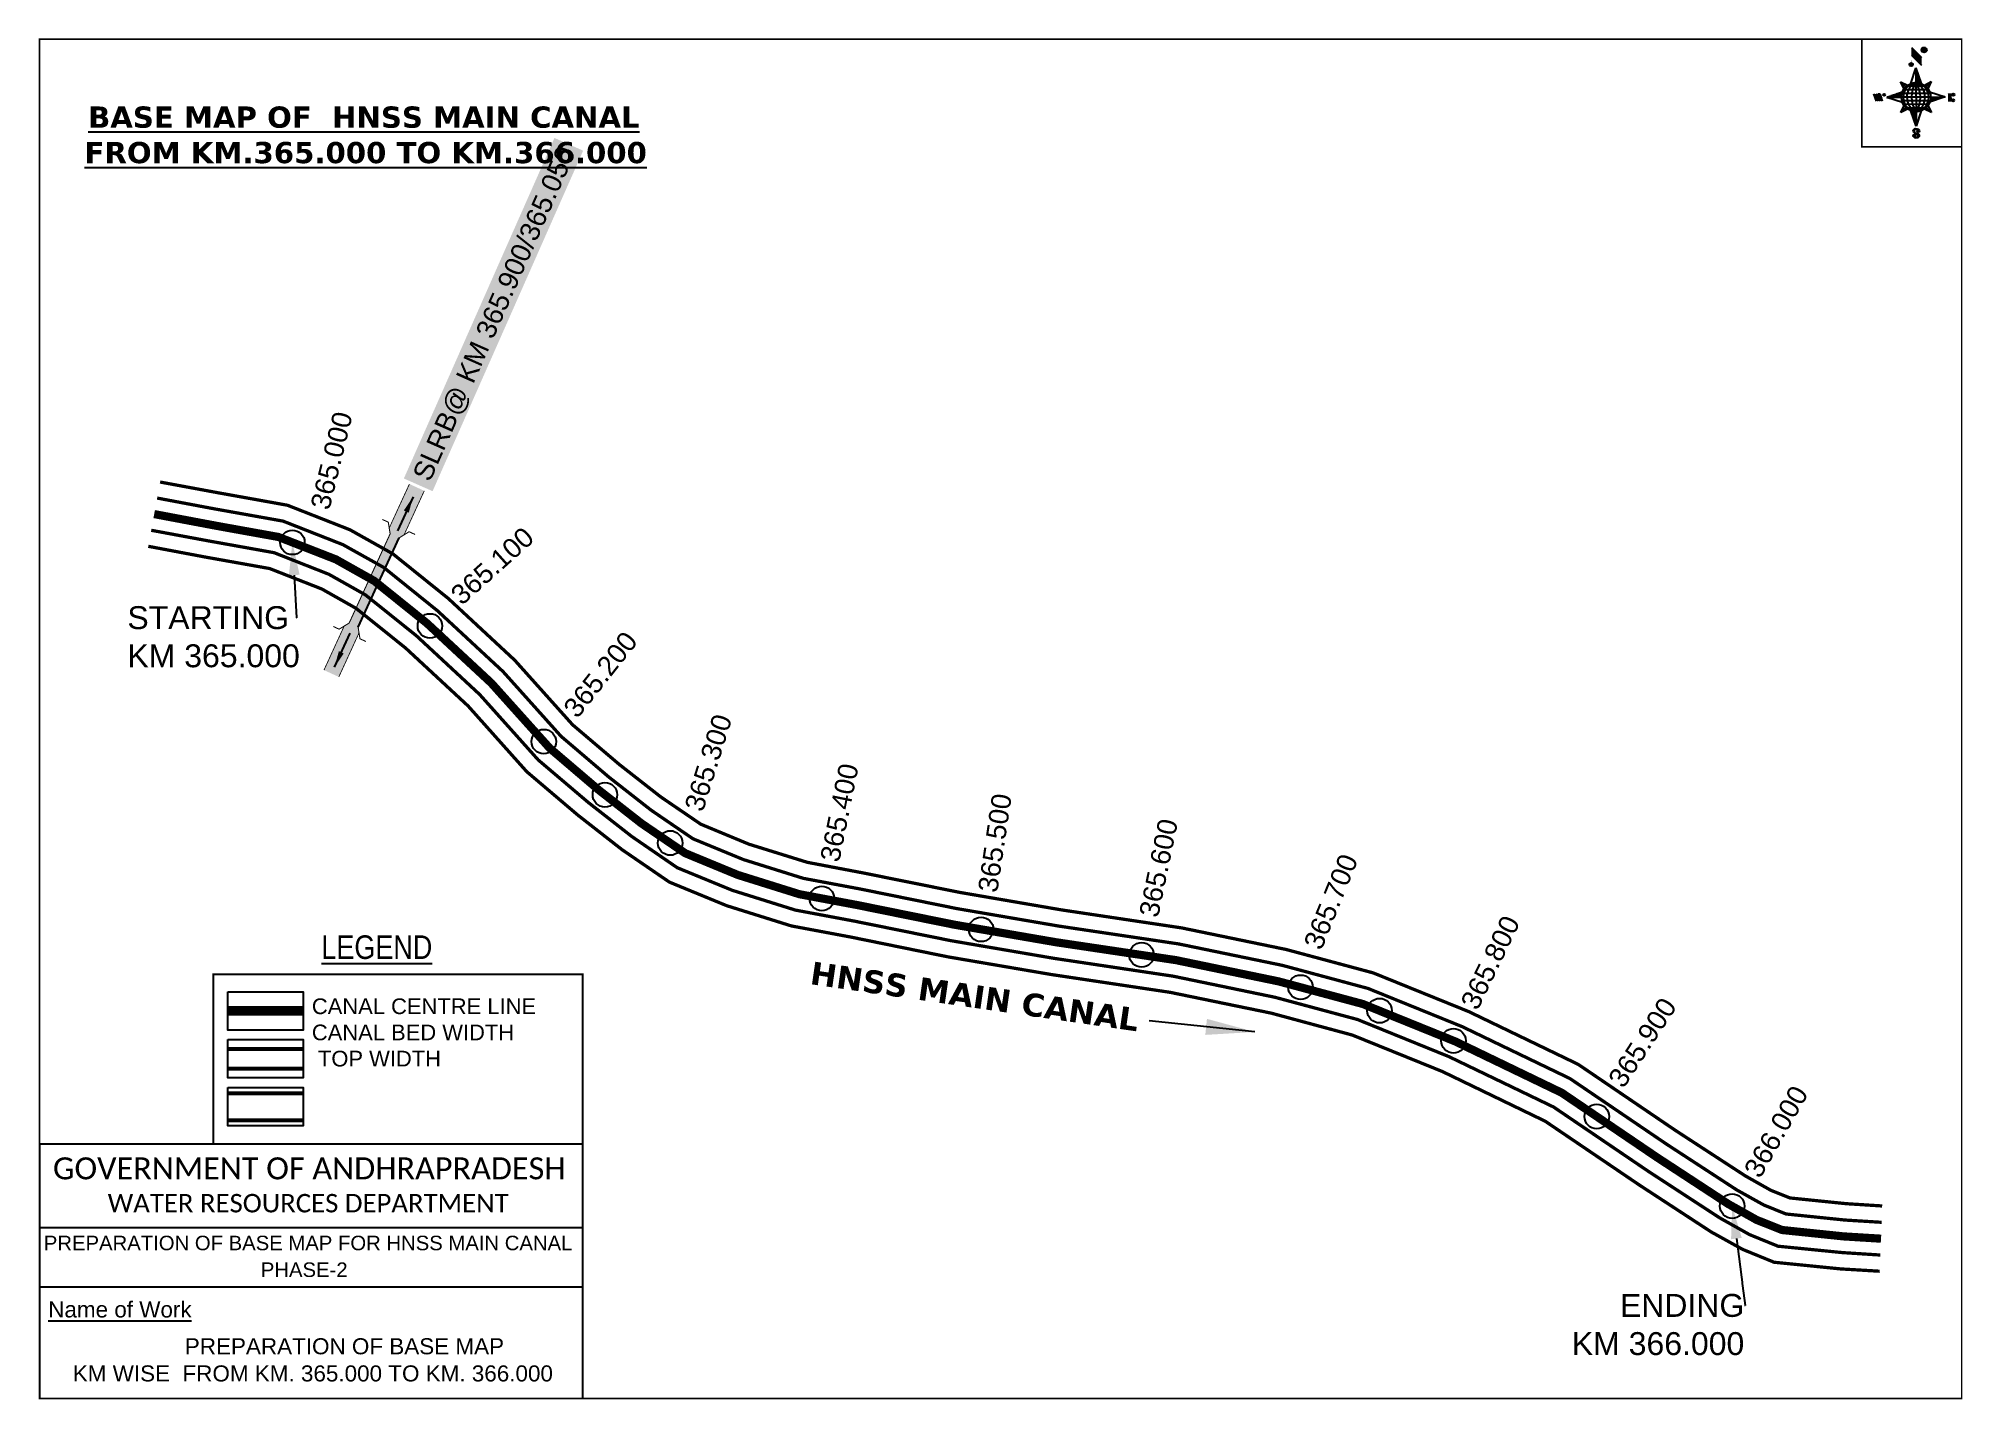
# Model space of a CAD drawing. Header units: inches. Extents: x 812381 to 813557, y 1579353 to 1580185.
import ezdxf
from ezdxf import colors
from ezdxf.entities.mleader import LeaderData, LeaderLine
from ezdxf.enums import TextEntityAlignment as Align
from ezdxf.math import Vec2, Vec3

# ---------------------------------------------------------------- set-up
doc = ezdxf.new("R2010")
doc.units = ezdxf.units.IN
doc.header["$LTSCALE"] = 15
doc.header["$MEASUREMENT"] = 0
doc.header["$PDMODE"] = 32
doc.header["$PDSIZE"] = 15
doc.linetypes.add('ACAD_ISO02W100', pattern=[15, 12, -3])
doc.linetypes.add('HIDDEN2', pattern=[0.1875, 0.125, -0.0625])
for name, color, linetype in [('AQUADUCT', 1, 'Continuous'), ('bord', 1, 'Continuous'), ('CANAL1', 7, 'Continuous'), ('CSMark', 72, 'Continuous'), ('DCBMS', 232, 'Continuous'), ('PAGE', 7, 'Continuous'), ('STRUCTURE', 5, 'Continuous'), ('TEXT', 6, 'Continuous')]:
    doc.layers.add(name, color=color, linetype=linetype)
doc.styles.add('ARIALN', font='ARIALN.TTF')
doc.styles.get("Standard").update_dxf_attribs({"font": 'arial.ttf'})
doc.dimstyles.get("Standard").update_dxf_attribs({"dimtxt": 20, "dimasz": 0.18, "dimexe": 0.18, "dimexo": 0.0625, "dimgap": 0.09, "dimtad": 0, "dimtih": 1, "dimtoh": 1, "dimdec": 4, "dimzin": 0, "dimdsep": 46, "dimtxsty": 'Standard', "dimcen": 0.09, "dimadec": 0, "dimazin": 0, "dimtfac": 1, "dimtdec": 4, "dimtofl": 0, "dimtmove": 0, "dimatfit": 3, "dimfxl": 0, "dimtolj": 1, "dimtzin": 0, "dimarcsym": 0})
pattern_1 = [(267.297113149, (-8720374.938, 50637915.138), (10.5367255337, -0.497431438), [])]
pattern_2 = [(357.297113149, (-8720374.938, 50637915.138), (0.497431438, 10.5367255337), [])]

# ---------------------------------------------------------------- blocks, each defined once
blk = doc.blocks.new('*X26')
at = {"color": 0, "linetype": 'Continuous'}
for p, q in [((6321.6, 240.5), (6322.3, 241.2)), ((6321.6, 240.3), (6322.3, 241)), ((6321.6, 240.1), (6322.3, 240.8)), ((6321.6, 239.9), (6322.4, 240.7)), ((6321.6, 239.8), (6322.4, 240.6)), ((6321.6, 239.6), (6322.5, 240.5)), ((6321.6, 239.4), (6322.5, 240.3)), ((6321.6, 239.2), (6322.6, 240.2)), ((6321.7, 239.1), (6322.6, 240.1)), ((6321.8, 240.8), (6322.4, 241.4)), ((6321.8, 239), (6322.7, 240)), ((6321.8, 239), (6322.8, 239.9)), ((6321.9, 238.9), (6322.9, 239.8)), ((6322, 238.8), (6323, 239.7)), ((6322.1, 241.3), (6322.4, 241.6)), ((6322.1, 238.7), (6323.1, 239.6)), ((6322.2, 238.6), (6323.1, 239.6)), ((6322.3, 238.5), (6323.2, 239.5)), ((6322.4, 238.5), (6323.3, 239.4)), ((6322.5, 238.4), (6323.4, 239.3)), ((6322.7, 238.4), (6323.6, 239.3)), ((6322.8, 238.3), (6323.7, 239.2)), ((6322.9, 238.3), (6323.8, 239.1)), ((6323.1, 238.2), (6323.9, 239.1)), ((6323.2, 238.2), (6324, 239)), ((6323.3, 238.2), (6324.2, 239)), ((6323.5, 238.1), (6324.3, 238.9)), ((6323.7, 238.1), (6324.4, 238.9)), ((6323.8, 238.1), (6324.6, 238.8)), ((6324.1, 238.2), (6324.7, 238.8)), ((6324.3, 238.3), (6324.9, 238.8)), ((6324.6, 238.3), (6325.1, 238.8)), ((6324.8, 238.4), (6325.2, 238.8)), ((6325.1, 238.5), (6325.4, 238.8)), ((6325.4, 238.6), (6325.6, 238.8))]:
    blk.add_line(p, q, dxfattribs=at)
blk = doc.blocks.new('*X25')
at = {"color": 0, "linetype": 'Continuous'}
for p, q in [((6324.4, 240.3), (6324.5, 240.4)), ((6324.6, 240.3), (6324.8, 240.5)), ((6324.7, 240.2), (6325, 240.5)), ((6324.8, 240.2), (6325.2, 240.6)), ((6325, 240.1), (6325.5, 240.6)), ((6325.1, 240.1), (6325.6, 240.6)), ((6325.2, 240), (6325.8, 240.6)), ((6325.3, 240), (6326, 240.6)), ((6325.4, 239.9), (6326.1, 240.6)), ((6325.5, 239.8), (6326.2, 240.5)), ((6325.6, 239.8), (6326.3, 240.5)), ((6325.7, 239.7), (6326.5, 240.4)), ((6325.9, 239.6), (6326.6, 240.3)), ((6326, 239.5), (6326.7, 240.3)), ((6326, 239.4), (6326.8, 240.2)), ((6326.1, 239.3), (6327, 240.2)), ((6326.2, 239.3), (6327.1, 240.1)), ((6326.3, 239.2), (6327.1, 240)), ((6326.4, 239.1), (6327.2, 239.9)), ((6326.5, 239), (6327.3, 239.8)), ((6326.5, 238.9), (6327.4, 239.7)), ((6326.6, 238.8), (6327.5, 239.6)), ((6326.7, 238.7), (6327.5, 239.5)), ((6326.8, 238.6), (6327.6, 239.4)), ((6326.8, 238.5), (6327.7, 239.3)), ((6326.8, 236.5), (6327.4, 237)), ((6326.9, 238.3), (6327.8, 239.2)), ((6326.9, 238.2), (6327.9, 239.1)), ((6326.9, 236.8), (6327.6, 237.4)), ((6327, 238.1), (6327.8, 239)), ((6327, 237.9), (6327.8, 238.8)), ((6327, 237.8), (6327.8, 238.6)), ((6327, 237.6), (6327.8, 238.4)), ((6327, 237.4), (6327.8, 238.2)), ((6327, 237.3), (6327.8, 238)), ((6327, 237.1), (6327.8, 237.9))]:
    blk.add_line(p, q, dxfattribs=at)
blk = doc.blocks.new('H')
at = {"layer": 'bord', "extrusion": (0.000427885, 0.004792, 0.999988)}
h = blk.add_hatch(dxfattribs=at)
h.set_pattern_fill('LINE', color=8, scale=84.387686, angle=-2.7029, style=0)
h.set_pattern_definition(pattern_2)
h.paths.add_polyline_path([(-492, 786, -0.090992), (-448, 775), (-486, 912)])
h = blk.add_hatch(dxfattribs=at)
h.set_pattern_fill('LINE', color=8, scale=84.387686, angle=-92.7029, style=0)
h.set_pattern_definition(pattern_1)
h.paths.add_polyline_path([(-625, 665, -0.090992), (-615, 710), (-751, 671)])
h = blk.add_hatch(dxfattribs=at)
h.set_pattern_fill('LINE', color=8, scale=84.387686, angle=-2.7029, style=0)
h.set_pattern_definition(pattern_2)
h.paths.add_polyline_path([(-504, 533, -0.090992), (-549, 543), (-510, 406)])
h = blk.add_hatch(dxfattribs=at)
h.set_pattern_fill('LINE', color=8, scale=84.387686, angle=-92.7029, style=0)
h.set_pattern_definition(pattern_1)
h.paths.add_polyline_path([(-246, 647), (-372, 653, -0.090992), (-382, 609)])
for p, q in [((-519, 1020, -1217), (-435, 927, -1216)), ((-516, 1087, -1217), (-432, 994, -1217)), ((-538, 774, -1216), (-487, 906, -1216)), ((-487, 906, -1216), (-493, 780, -1216)), ((-487, 906, -1216), (-448, 769, -1216)), ((-865, 701, -1215), (-847, 638, -1215)), ((-847, 700, -1215), (-829, 637, -1215)), ((-829, 699, -1215), (-811, 636, -1215)), ((-829, 699, -1215), (-811, 698, -1215)), ((-811, 698, -1215), (-794, 635, -1215)), ((-752, 665, -1215), (-615, 704, -1215)), ((-627, 794, -1216), (-567, 760, -1216)), ((-627, 794, -1216), (-584, 747, -1215)), ((-599, 731, -1215), (-627, 794, -1216)), ((-421, 753, -1216), (-359, 781, -1216)), ((-359, 781, -1216), (-405, 739, -1216)), ((-359, 781, -1216), (-392, 721, -1215)), ((-379, 693, -1215), (-246, 641, -1215)), ((-213, 669, -1215), (-217, 601, -1215)), ((-752, 665, -1215), (-625, 659, -1215)), ((-619, 614, -1215), (-752, 665, -1215)), ((-639, 526, -1214), (-606, 585, -1215)), ((-639, 526, -1214), (-593, 568, -1215)), ((-577, 553, -1215), (-639, 526, -1214)), ((-511, 400, -1214), (-549, 537, -1214)), ((-460, 533, -1215), (-511, 400, -1214)), ((-505, 527, -1214), (-511, 400, -1214)), ((-371, 513, -1214), (-431, 546, -1215)), ((-371, 513, -1214), (-414, 560, -1215)), ((-399, 576, -1215), (-371, 513, -1214)), ((-246, 641, -1215), (-383, 603, -1215)), ((-373, 647, -1215), (-246, 641, -1215)), ((-197, 600, -1215), (-194, 668, -1215))]:
    blk.add_line(p, q, dxfattribs=at)
at = {"layer": 'bord', "color": 8, "linetype": 'ByBlock', "extrusion": (0.000427885, 0.004792, 0.999988)}
for p, q in [((-375, 679, -1215), (-620, 691, -1215)), ((-386, 711, -1215), (-605, 722, -1215)), ((-411, 744, -1216), (-578, 752, -1216)), ((-493, 780, -1216), (-505, 527, -1214)), ((-373, 647, -1215), (-625, 659, -1215)), ((-378, 616, -1215), (-623, 628, -1215)), ((-392, 585, -1215), (-611, 595, -1215)), ((-420, 555, -1215), (-587, 562, -1215))]:
    blk.add_line(p, q, dxfattribs=at)
at = {"layer": 'bord', "extrusion": (0.000427885, 0.004792, 0.999988), "elevation": -1212}
for points, const_width in [([(-522, 960), (-516, 1093)], 1.61), ([(-434, 933), (-428, 1066)], 1.61), ([(-870, 707), (-846, 706)], 0.642), ([(-829, 643), (-821, 678)], 0.642), ([(-793, 641), (-782, 694)], 0.642), ([(-223, 676), (-174, 673)], 0.706), ([(-829, 643), (-855, 644)], 0.642), ([(-811, 642), (-784, 641)], 0.642), ([(-177, 605), (-226, 607)], 0.706), ([(-195, 645), (-185, 644)], 0.706)]:
    blk.add_lwpolyline(points, dxfattribs=dict(at, const_width=const_width))
for points, const_width in [([(-414, 1073, 1), (-398, 1058, 1)], 22.3), ([(-530, 950, 1), (-520, 939, 1)], 14.8), ([(-776, 697, 1), (-769, 690, 1)], 8.9), ([(-180, 618, 1), (-173, 611, 1)], 9.79), ([(-178, 667, 1), (-171, 660, 1)], 9.79), ([(-490, 362, 1), (-498, 369, 1)], 11.1), ([(-525, 322, 1), (-533, 329, 1)], 11.1)]:
    blk.add_lwpolyline(points, format="xyb", close=True, dxfattribs=dict(at, const_width=const_width))
for points in [[(-537, 317), (-531, 310), (-520, 307), (-505, 307), (-494, 310), (-486, 318), (-487, 326), (-491, 333), (-494, 336), (-503, 341), (-522, 347), (-530, 352), (-534, 355), (-537, 363), (-537, 373), (-530, 381), (-520, 384), (-504, 384), (-493, 380), (-487, 373)], [(-522, 348), (-526, 354), (-528, 361), (-528, 371), (-526, 375), (-521, 381), (-515, 384)], [(-505, 307), (-499, 312), (-497, 319), (-497, 327), (-501, 335), (-509, 343)]]:
    blk.add_lwpolyline(points, dxfattribs=at)
at = {"layer": 'bord', "extrusion": (0.000427885, 0.004792, 0.999988)}
for centre, radius in [((-406, 1065, -1212), 22.3), ((-525, 944, -1212), 14.8), ((-773, 694, -1212), 8.9), ((-498, 659, -1212), 127), ((-177, 615, -1212), 9.79), ((-174, 663, -1212), 9.79), ((-494, 365, -1212), 11.1), ((-529, 325, -1212), 11.1)]:
    blk.add_circle(centre, radius, dxfattribs=at)
at = {"layer": 'bord', "color": 8, "linetype": 'ByBlock', "extrusion": (0.000427885, 0.004792, 0.999988)}
for centre, radius, start, end in [((-482, 658, -1212), 128, 94.9254, 259.6691), ((-437, 656, -1212), 141, 113.2864, 241.308), ((-316, 651, -1212), 222, 142.5892, 212.0053), ((-560, 662, -1212), 141, 293.2864, 61.308), ((-681, 668, -1212), 222, 322.5892, 32.0053), ((-515, 660, -1212), 128, 274.9254, 79.6691)]:
    blk.add_arc(centre, radius, start, end, dxfattribs=at)
at = {"layer": 'bord', "extrusion": (0.000427885, 0.004792, 0.999988)}
for points in [[(-516, 1093, -1212), (-431, 1000, -1212), (-519, 1026, -1212), (-434, 933, -1212)], [(-864, 707, -1212), (-846, 706, -1212), (-846, 644, -1212), (-829, 643, -1212)], [(-829, 705, -1212), (-811, 704, -1212), (-811, 642, -1212), (-793, 641, -1212)], [(-193, 674, -1212), (-197, 606, -1212), (-213, 675, -1212), (-216, 607, -1212)]]:
    blk.add_solid(points, dxfattribs=at)
at = {"layer": 'bord', "extrusion": (0.000427885, 0.004792, 0.999988), "xscale": 7.977342409717546, "yscale": 7.977342408231451, "zscale": 7.977342408476333, "rotation": 138.0840426661453}
for name, p in [('*X25', (38301, -31929, -1212)), ('*X26', (38314, -31951, -1212))]:
    blk.add_blockref(name, p, dxfattribs=at)
blk = doc.blocks.new('SLB')
at = {"layer": 'STRUCTURE'}
h = blk.add_hatch(dxfattribs=at)
h.set_pattern_fill('DOTS', color=6, scale=20, angle=320.3722, style=0)
h.set_pattern_definition([(320.372247934, (-159.4327, -72.9564), (1.2786241598, 0.5641323054), [0, -1.25])])
h.paths.add_polyline_path([(769699.5, 1706871.1), (769699.5, 1706861.1), (769729.1, 1706861.1), (769732.1, 1706863.1), (769792.1, 1706863.1), (769795.1, 1706861.1), (769824.7, 1706861.1), (769824.7, 1706871.1), (769795.1, 1706871.1), (769792.1, 1706869.1), (769732.1, 1706869.1), (769729.1, 1706871.1)])
at = {"layer": 'STRUCTURE', "color": 6, "linetype": 'ACAD_ISO02W100', "ltscale": 0.5, "const_width": 0.5}
for points in [[(769699.5, 1706871.1), (769729.1, 1706871.1)], [(769795.1, 1706871.1), (769824.7, 1706871.1)], [(769699.5, 1706861.1), (769729.1, 1706861.1)], [(769795.1, 1706861.1), (769824.7, 1706861.1)]]:
    blk.add_lwpolyline(points, dxfattribs=at)
at = {"layer": 'STRUCTURE', "color": 6, "const_width": 0.628}
for points in [[(769726.1, 1706877.1), (769726.1, 1706873.1), (769732.1, 1706869.1), (769792.1, 1706869.1), (769798.1, 1706873.1), (769798.1, 1706877.1)], [(769726.1, 1706855.1), (769726.1, 1706859.1), (769732.1, 1706863.1), (769792.1, 1706863.1), (769798.1, 1706859.1), (769798.1, 1706855.1)]]:
    blk.add_lwpolyline(points, dxfattribs=at)
at = {"layer": 'STRUCTURE', "color": 6}
blk.add_lwpolyline([(769732.1, 1706863.1), (769792.1, 1706863.1)], dxfattribs=at)
blk.add_lwpolyline([(769732.1, 1706863.1), (769792.1, 1706863.1)], dxfattribs=at)
at = {"layer": 'STRUCTURE', "color": 0}
blk.add_circle((769762.1, 1706866.1), 1.24, dxfattribs=at)
for points in [[(769703.8, 1706866), (769726.7, 1706866)], [(769818.6, 1706865.8), (769795.7, 1706865.8)]]:
    blk.add_leader(points, dimstyle='Standard', override={"dimasz": 10, "dimgap": 0.09, "dimtad": 0}, dxfattribs=at)

msp = doc.modelspace()

# ---------------------------------------------------------------- linework, layer by layer
at = {"layer": 'CANAL1', "color": 200, "const_width": 2}
for points in [[(812454.9, 1579914.1), (812490, 1579907.6), (812532.8, 1579899.9), (812571, 1579884.9), (812597.2, 1579870.2), (812631, 1579843), (812671.7, 1579805.2), (812707.1, 1579765.7), (812735.7, 1579741.4), (812761, 1579721.6), (812785.5, 1579704.9), (812814.9, 1579692.7), (812850.6, 1579681.6), (812884.8, 1579675.1), (812943.9, 1579663.2), (813006.1, 1579652.5), (813079.5, 1579641.5), (813143.4, 1579628.3), (813196.6, 1579614), (813255.1, 1579590.3), (813321.9, 1579558.1), (813381.4, 1579517.7), (813424.1, 1579489.9), (813439.7, 1579481.1), (813451.4, 1579476.4), (813485.8, 1579472.9), (813507.8, 1579471.5)], [(812447.7, 1579874.8), (812482.7, 1579868.2), (812521.9, 1579861.2), (812553.8, 1579848.7), (812574.7, 1579836.9), (812604.9, 1579812.7), (812643.2, 1579777.2), (812679.1, 1579737), (812710.4, 1579710.4), (812737.4, 1579689.3), (812766.3, 1579669.5), (812801.3, 1579655.1), (812840.9, 1579642.7), (812877.2, 1579635.9), (812936.6, 1579623.8), (812999.8, 1579613), (813072.5, 1579602.1), (813134.2, 1579589.4), (813183.8, 1579576), (813238.9, 1579553.7), (813301.8, 1579523.3), (813359.2, 1579484.4), (813403.3, 1579455.6), (813422.4, 1579445), (813441.7, 1579437.1), (813482.6, 1579433), (813506.3, 1579431.6)]]:
    msp.add_lwpolyline(points, dxfattribs=at)
at = {"layer": 'CANAL1', "color": 5, "const_width": 2}
for points in [[(812453.1, 1579904.3), (812488.1, 1579897.7), (812530.1, 1579890.2), (812566.7, 1579875.8), (812591.6, 1579861.9), (812624.5, 1579835.4), (812664.6, 1579798.2), (812700.1, 1579758.6), (812729.3, 1579733.7), (812755.1, 1579713.5), (812780.7, 1579696), (812811.5, 1579683.3), (812848.2, 1579671.8), (812882.9, 1579665.3), (812942.1, 1579653.3), (813004.5, 1579642.6), (813077.7, 1579631.7), (813141.1, 1579618.6), (813193.4, 1579604.5), (813251.1, 1579581.1), (813316.9, 1579549.4), (813375.8, 1579509.4), (813418.9, 1579481.3), (813435.4, 1579472.1), (813449, 1579466.6), (813485, 1579462.9), (813507.5, 1579461.5)], [(812449.5, 1579884.6), (812484.5, 1579878.1), (812524.6, 1579870.9), (812558.1, 1579857.7), (812580.3, 1579845.2), (812611.4, 1579820.3), (812650.3, 1579784.2), (812686.1, 1579744.2), (812716.7, 1579718.2), (812743.3, 1579697.4), (812771.1, 1579678.3), (812804.7, 1579664.5), (812843.3, 1579652.4), (812879.1, 1579645.7), (812938.4, 1579633.7), (813001.4, 1579622.9), (813074.2, 1579612), (813136.5, 1579599.1), (813187, 1579585.5), (813242.9, 1579562.8), (813306.9, 1579532), (813364.8, 1579492.7), (813408.5, 1579464.2), (813426.7, 1579454), (813444.1, 1579446.9), (813483.4, 1579443), (813506.7, 1579441.5)]]:
    msp.add_lwpolyline(points, dxfattribs=at)
at = {"layer": 'CANAL1', "color": 1, "linetype": 'HIDDEN2', "ltscale": 8, "const_width": 5}
msp.add_lwpolyline([(812451.3, 1579894.5), (812486.3, 1579887.9), (812491.7, 1579886.9), (812527.3, 1579880.5), (812562.4, 1579866.8), (812585.9, 1579853.6), (812618, 1579827.8), (812657.4, 1579791.2), (812693.1, 1579751.4), (812723, 1579725.9), (812749.2, 1579705.4), (812775.9, 1579687.2), (812808.1, 1579673.9), (812845.8, 1579662.1), (812881, 1579655.5), (812940.3, 1579643.5), (813002.9, 1579632.7), (813076, 1579621.8), (813138.8, 1579608.8), (813190.2, 1579595), (813247, 1579572), (813311.9, 1579540.7), (813370.3, 1579501.1), (813413.7, 1579472.7), (813431, 1579463), (813446.6, 1579456.8), (813484.2, 1579452.9), (813507.1, 1579451.5)], dxfattribs=at)
at = {"layer": 'CANAL1', "color": 1, "linetype": 'HIDDEN2', "ltscale": 100, "const_width": 6, "elevation": -0.4}
msp.add_lwpolyline([(812542.3, 1579590.8), (812496.3, 1579590.8)], dxfattribs=at)
at = {"layer": 'CANAL1', "color": 5, "const_width": 2.4, "elevation": -0.4}
for points in [[(812542.3, 1579567.5), (812496.3, 1579567.5)], [(812542.3, 1579555.5), (812496.3, 1579555.5)]]:
    msp.add_lwpolyline(points, dxfattribs=at)
at = {"layer": 'CANAL1', "color": 200, "const_width": 2.4, "elevation": -0.4}
for points in [[(812542.3, 1579540.3), (812496.3, 1579540.3)], [(812542.3, 1579523.8), (812496.3, 1579523.8)]]:
    msp.add_lwpolyline(points, dxfattribs=at)
at = {"layer": 'CSMark', "color": 3}
for p in [(812535.8, 1579877.2), (812619.9, 1579826.1), (812689.5, 1579755.4), (812726.9, 1579722.9), (812766.8, 1579693.4), (812859.5, 1579659.5), (812956.9, 1579640.6), (813055, 1579625), (813152.2, 1579605.2), (813200.5, 1579590.9), (813245.7, 1579572.5), (813333.3, 1579526.2), (813416.1, 1579471.4)]:
    msp.add_point(p, dxfattribs=at)
at = {"layer": 'PAGE', "const_width": 1}
msp.add_lwpolyline([(812381.2, 1579353.8), (813556.4, 1579353.8), (813556.4, 1580184.8), (812381.2, 1580184.8), (812381.2, 1579353.8)], dxfattribs=at)
at = {"layer": 'PAGE'}
for points, const_width in [([(813556.4, 1580184.8), (813495.3, 1580184.8), (813495.3, 1580119), (813556.4, 1580119)], 1), ([(812487.5, 1579613.2), (812713.3, 1579613.2), (812713.3, 1579509.4), (812487.5, 1579509.4)], 1.2), ([(812381.2, 1579509.4), (812713.3, 1579509.4), (812713.3, 1579353.8), (812381.2, 1579353.8)], 1.2)]:
    msp.add_lwpolyline(points, close=True, dxfattribs=dict(at, const_width=const_width))
at = {"layer": 'PAGE', "elevation": -0.4}
for points in [[(812496.3, 1579602.5), (812542.3, 1579602.5), (812542.3, 1579579), (812496.3, 1579579)], [(812496.3, 1579573.3), (812542.3, 1579573.3), (812542.3, 1579549.8), (812496.3, 1579549.8)], [(812496.3, 1579544), (812542.3, 1579544), (812542.3, 1579520.5), (812496.3, 1579520.5)]]:
    msp.add_lwpolyline(points, close=True, dxfattribs=at)
at = {"layer": 'PAGE'}
for points in [[(812381.2, 1579458.4), (812713.3, 1579458.4)], [(812381.2, 1579422.1), (812713.3, 1579422.1)]]:
    msp.add_lwpolyline(points, dxfattribs=at)

# ---------------------------------------------------------------- block references
at = {"layer": 'AQUADUCT', "color": 1, "xscale": 0.0703495379661093, "yscale": 0.07034953800030053, "zscale": 0.07034953795990817, "rotation": 3.078330607406165}
msp.add_blockref('H', (813566, 1580105.4, 85.4), dxfattribs=at)
at = {"layer": 'STRUCTURE', "color": 0, "rotation": 65.33161513897645}
msp.add_blockref('SLB', (2042408.6, 167954), dxfattribs=at)

# ---------------------------------------------------------------- texts
at = {"layer": 'CANAL1', "insert": (812852.8, 1579621.2), "char_height": 14, "width": 205.129, "attachment_point": 1, "rotation": 351.7707}
msp.add_mtext('\\pi0.96322;{\\fVerdana|b1|i0|c0|p34;HNSS MAIN CANAL}', dxfattribs=at)
at = {"layer": 'CSMark', "color": 1}
for s, rotation, p in [('365.000', 76.2367, (812552.5, 1579897.8)), ('365.100', 41.807, (812635.4, 1579842.7)), ('365.200', 51.6362, (812705.3, 1579772.7)), ('365.300', 72.6272, (812781, 1579713.6)), ('365.400', 78.5578, (812864.2, 1579682.3)), ('365.500', 81.5017, (812960.8, 1579663.5)), ('365.600', 78.3203, (813059.2, 1579648.5)), ('365.700', 67.9039, (813159.3, 1579629.5)), ('365.800', 64.2491, (813255, 1579593.1)), ('365.900', 56.8651, (813344.6, 1579546.1)), ('366.000', 60.3505, (813427.9, 1579490.7))]:
    msp.add_text(s, height=12, rotation=rotation, dxfattribs=at).set_placement(p, align=Align.MIDDLE_LEFT)
at = {"layer": 'PAGE', "extrusion": (0.000201441, 0.004807, 0.999988), "style": 'ARIALN'}
msp.add_text('%%ULEGEND', height=14.4, rotation=359.9999, dxfattribs=at).set_placement((812587.4, 1579610.7, 7756.7), align=Align.MIDDLE)
at = {"layer": 'PAGE', "extrusion": (0.000201441, 0.004807, 0.999988)}
for s, height, p in [('PREPARATION OF BASE MAP FOR HNSS MAIN CANAL', 8.878, (812383.8, 1579425.4, 7755.8)), ('%%UName of Work', 9.822, (812386.5, 1579384.3, 7754.4))]:
    msp.add_text(s, height=height, rotation=359.9999, dxfattribs=at).set_placement(p)
for s, height, p in [('PHASE-2', 8.88, (812543, 1579413.5, 7755.7)), ('PREPARATION OF BASE MAP', 9.822, (812567.6, 1579366.7, 7754.5)), ('KM WISE  FROM KM. 365.000 TO KM. 366.000', 9.822, (812548.3, 1579350.1, 7754.5))]:
    msp.add_text(s, height=height, rotation=359.9999, dxfattribs=at).set_placement(p, align=Align.MIDDLE_CENTER)
at = {"layer": 'PAGE', "extrusion": (0.000201441, 0.004807, 0.999988), "attachment_point": 1, "text_direction": (1, -1e-06, -0.000201)}
for s, insert, char_height, width in [('CANAL CENTRE LINE CANAL BED WIDTH {\\H2.3717x; }\\P TOP WIDTH{\\H1.9152x; }', (812547.7, 1579598.4, -0.4), 9.6, 168.926), ('\\pi3.5885;{\\fCalibri|b0|i0|c0|p34;\\H1.3333x;GOVERNMENT OF ANDHRAPRADESH\\P\\pi37.073;\\H0.83998x;WATER RESOURCES DEPARTMENT}', (812385.8, 1579501.2, -1.3), 10.059, 321.276)]:
    msp.add_mtext(s, dxfattribs=dict(at, insert=insert, char_height=char_height, width=width))
at = {"layer": 'STRUCTURE', "color": 5, "insert": (812608.7, 1579918.1), "char_height": 12, "width": 220.442, "attachment_point": 1, "rotation": 66.1441, "bg_fill": 1, "box_fill_scale": 1.3, "bg_fill_color": 7, "bg_fill_true_color": 16777215, "bg_fill_transparency": 4390977}
msp.add_mtext('\\pi0.43653;SLRB@ KM 365.900/365.050', dxfattribs=at)
at = {"layer": 'TEXT', "color": 1, "insert": (812389.1, 1580143.7), "char_height": 13, "width": 379.826, "attachment_point": 1}
msp.add_mtext('\\pi21.755;{\\fVerdana|b1|i0|c0|p34;\\LBASE MAP OF  HNSS MAIN CANAL \\P\\pi19.564;FROM KM.365.000 TO KM.366.000}', dxfattribs=at)

# ---------------------------------------------------------------- leaders
at = {"layer": 'CANAL1'}
msp.add_leader([(813124.3, 1579577.9), (813059.6, 1579584.6)], dimstyle='Standard', override={"dimasz": 30, "dimgap": 0.09, "dimtad": 0}, dxfattribs=at)
at = {"layer": 'DCBMS', "color": 5}
ml = msp.add_multileader_mtext('Standard', dxfattribs=at)
ml.set_content('STARTING\\PKM 365.000', color=5)
ml.set_leader_properties()
ml.build(insert=Vec2(0, 0))
ml.multileader.update_dxf_attribs({"dogleg_length": 0.36, "arrow_head_size": 20})
ctx = ml.context
ctx.base_point, ctx.char_height, ctx.arrow_head_size, ctx.landing_gap_size, ctx.plane_origin = Vec3(812434.8, 1579831.1), 14, 20, 0.09, Vec3(812605.7, 1579903.9)
notes = []
notes.append((ctx, [(0, (1, 1, 0), (812538.4, 1579831.1), (-1, 0), 0.36, [(0, [(812535.8, 1579877.2)], 0, [])])]))
ctx.mtext.insert, ctx.mtext.flow_direction = Vec3(812434.9, 1579838.2), 5
for ctx, leaders in notes:
    for number, flags, end, landing, length, lines in leaders:
        leader = LeaderData()
        leader.index, (leader.has_last_leader_line, leader.has_dogleg_vector, leader.attachment_direction) = number, flags
        leader.last_leader_point, leader.dogleg_vector, leader.dogleg_length = Vec3(end), Vec3(landing), length
        for number, points, colour, breaks in lines:
            line = LeaderLine()
            line.index, line.vertices, line.color, line.breaks = number, Vec3.list(points), colors.encode_raw_color(colour), breaks
            leader.lines.append(line)
        ctx.leaders.append(leader)

# ---------------------------------------------------------------- next in the draw order: leaders
ml = msp.add_multileader_mtext('Standard', dxfattribs=at)
ml.set_content('ENDING \\PKM 366.000', color=5)
ml.set_leader_properties()
ml.build(insert=Vec2(0, 0))
ml.multileader.update_dxf_attribs({"dogleg_length": 0.36, "arrow_head_size": 20})
ctx = ml.context
ctx.base_point, ctx.char_height, ctx.arrow_head_size, ctx.landing_gap_size, ctx.plane_origin = Vec3(813320.3, 1579410.6), 14, 20, 0.09, Vec3(813464, 1579622.9)
ctx.text_align_type = 2
notes = []
notes.append((ctx, [(0, (1, 1, 0), (813424, 1579410.6), (-1, 0), 0.36, [(0, [(813416.1, 1579471.4)], 0, [])])]))
ctx.mtext.insert, ctx.mtext.width, ctx.mtext.alignment, ctx.mtext.flow_direction = Vec3(813423.5, 1579417.7), 109.049, 3, 5
ctx.mtext.has_bg_fill, ctx.mtext.bg_color, ctx.mtext.bg_scale_factor, ctx.mtext.bg_transparency, ctx.mtext.use_window_bg_color = 1, -1027028792, 1.5, 0, 1
for ctx, leaders in notes:
    for number, flags, end, landing, length, lines in leaders:
        leader = LeaderData()
        leader.index, (leader.has_last_leader_line, leader.has_dogleg_vector, leader.attachment_direction) = number, flags
        leader.last_leader_point, leader.dogleg_vector, leader.dogleg_length = Vec3(end), Vec3(landing), length
        for number, points, colour, breaks in lines:
            line = LeaderLine()
            line.index, line.vertices, line.color, line.breaks = number, Vec3.list(points), colors.encode_raw_color(colour), breaks
            leader.lines.append(line)
        ctx.leaders.append(leader)

doc.saveas('drawing.dxf')
